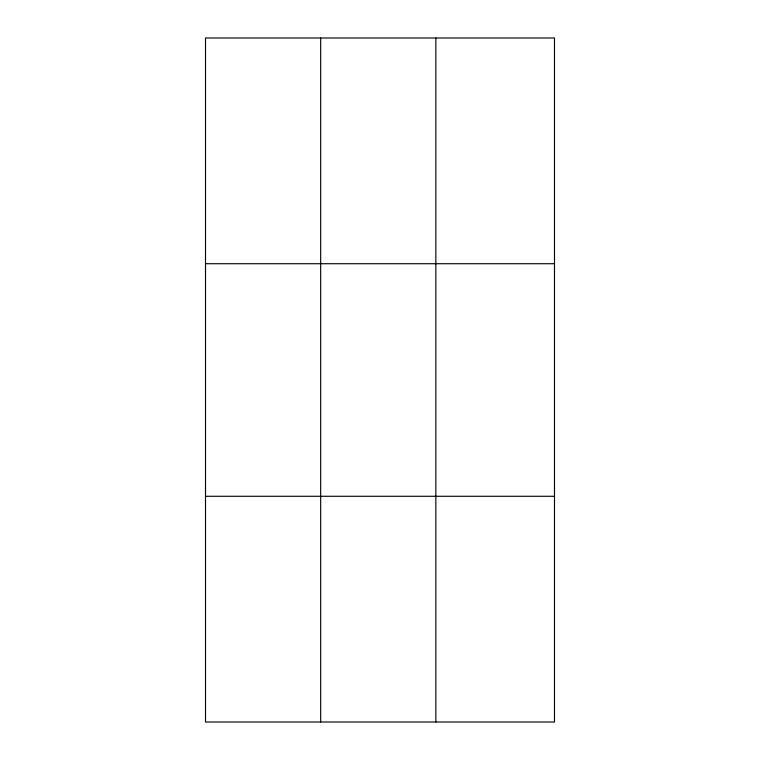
<?xml version="1.0" encoding="UTF-8"?>
<svg xmlns="http://www.w3.org/2000/svg" width="760" height="760" viewBox="0 0 760 760"><rect width="100%" height="100%" fill="white"/><g stroke="black" fill="none" stroke-linecap="round" stroke-linejoin="round"><path stroke-width="1.14" d="M320.673 38L320.673 722M435.841 38L435.841 722M205.513 263.72L554.486 263.72M205.513 496.28L554.486 496.28M554.486 693.785L554.486 722L205.513 722L205.513 38L554.486 38L554.486 693.785"/></g></svg>
